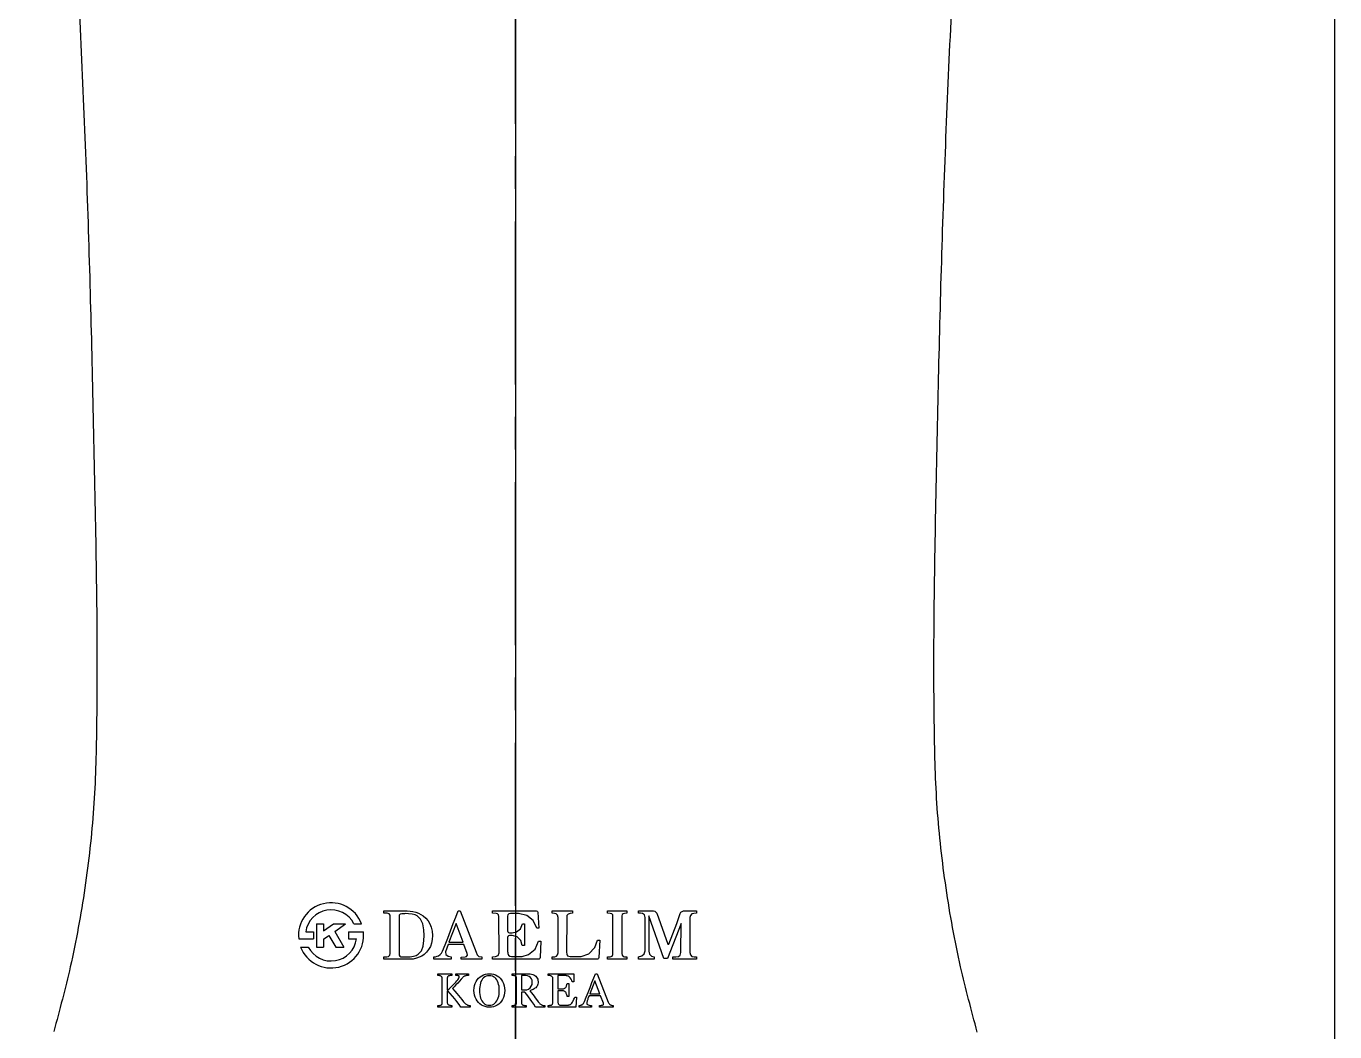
# Model space of a CAD drawing. Extents: x 6748 to 7342, y -141 to 279.
# Drawn here: x 7139.5 to 7209.8, y 57.1 to 111.1 of the extents above; entities that cross this region are included whole.
import ezdxf

# ---------------------------------------------------------------- set-up
doc = ezdxf.new("R2010")
doc.units = 0
doc.header["$LTSCALE"] = 7
doc.header["$MEASUREMENT"] = 0
doc.linetypes.add('ACAD_ISO08W100', pattern=[36, 24, -3, 6, -3])
doc.linetypes.add('CENTER', pattern=[2, 1.25, -0.25, 0.25, -0.25])
doc.layers.get('0').update_dxf_attribs({"color": 2, "linetype": 'CONTINUOUS'})
doc.layers.add('center', color=1, linetype='ACAD_ISO08W100')
doc.layers.add('D', color=2, linetype='CONTINUOUS')

msp = doc.modelspace()

# ---------------------------------------------------------------- linework, layer by layer
at = {"color": 2}
for p, q in [((7158.684, 63.496), (7158.684, 63.62)), ((7158.684, 63.62), (7159.942, 63.62)), ((7158.865, 63.496), (7158.684, 63.496)), ((7158.967, 63.468), (7158.865, 63.496)), ((7159.02, 63.395), (7158.967, 63.468)), ((7159.034, 63.296), (7159.02, 63.395)), ((7159.034, 61.334), (7159.034, 63.296)), ((7159.518, 63.383), (7159.503, 63.313)), ((7159.503, 63.313), (7159.503, 61.317)), ((7159.569, 63.443), (7159.518, 63.383)), ((7159.661, 63.469), (7159.569, 63.443)), ((7159.726, 63.471), (7159.661, 63.469)), ((7159.79, 63.471), (7159.726, 63.471)), ((7159.847, 63.472), (7159.79, 63.471)), ((7160.021, 63.469), (7159.847, 63.472)), ((7159.942, 63.62), (7160.097, 63.612)), ((7160.21, 63.453), (7160.021, 63.469)), ((7160.097, 63.612), (7160.251, 63.588)), ((7160.366, 63.412), (7160.21, 63.453)), ((7160.251, 63.588), (7160.404, 63.548)), ((7160.479, 63.349), (7160.366, 63.412)), ((7160.404, 63.548), (7160.549, 63.494)), ((7160.576, 63.273), (7160.479, 63.349)), ((7160.549, 63.494), (7160.681, 63.429)), ((7160.663, 63.181), (7160.576, 63.273)), ((7160.681, 63.429), (7160.799, 63.353)), ((7160.799, 63.353), (7160.941, 63.233)), ((7162.418, 62.935), (7162.557, 63.292)), ((7162.557, 63.292), (7162.684, 63.62)), ((7162.684, 63.62), (7162.787, 63.62)), ((7162.787, 63.62), (7163.642, 61.409)), ((7164.52, 63.49), (7164.52, 63.62)), ((7164.52, 63.62), (7166.875, 63.62)), ((7164.714, 63.488), (7164.52, 63.49)), ((7164.789, 63.463), (7164.714, 63.488)), ((7164.845, 63.403), (7164.789, 63.463)), ((7164.866, 63.324), (7164.845, 63.403)), ((7164.875, 61.374), (7164.866, 63.324)), ((7165.356, 63.408), (7165.336, 63.335)), ((7165.336, 63.335), (7165.336, 62.548)), ((7165.409, 63.456), (7165.356, 63.408)), ((7165.499, 63.475), (7165.409, 63.456)), ((7165.926, 63.475), (7165.499, 63.475)), ((7166.363, 63.38), (7165.926, 63.475)), ((7166.702, 63.111), (7166.363, 63.38)), ((7166.875, 63.62), (7166.922, 63.61)), ((7166.922, 63.61), (7166.949, 63.587)), ((7166.949, 63.587), (7166.961, 63.554)), ((7166.961, 63.554), (7167.005, 62.695)), ((7167.724, 63.49), (7167.724, 63.62)), ((7167.724, 63.62), (7168.821, 63.62)), ((7167.852, 63.489), (7167.724, 63.49)), ((7167.945, 63.463), (7167.852, 63.489)), ((7168.018, 63.387), (7167.945, 63.463)), ((7168.046, 63.26), (7168.018, 63.387)), ((7168.047, 61.359), (7168.046, 63.26)), ((7168.51, 63.284), (7168.507, 61.408)), ((7168.525, 63.37), (7168.51, 63.284)), ((7168.586, 63.451), (7168.525, 63.37)), ((7168.695, 63.489), (7168.586, 63.451)), ((7168.821, 63.49), (7168.695, 63.489)), ((7168.821, 63.62), (7168.821, 63.49)), ((7170.707, 63.62), (7171.742, 63.62)), ((7170.707, 63.49), (7170.707, 63.62)), ((7170.844, 63.489), (7170.707, 63.49)), ((7170.936, 63.464), (7170.844, 63.489)), ((7170.983, 63.404), (7170.936, 63.464)), ((7170.996, 63.334), (7170.983, 63.404)), ((7170.996, 61.363), (7170.996, 63.334)), ((7171.477, 63.351), (7171.474, 61.324)), ((7171.496, 63.418), (7171.477, 63.351)), ((7171.545, 63.469), (7171.496, 63.418)), ((7171.616, 63.489), (7171.545, 63.469)), ((7171.742, 63.49), (7171.616, 63.489)), ((7171.742, 63.62), (7171.742, 63.49)), ((7172.374, 63.49), (7172.374, 63.62)), ((7172.374, 63.62), (7173.165, 63.62)), ((7172.477, 63.491), (7172.374, 63.49)), ((7172.588, 63.472), (7172.477, 63.491)), ((7172.684, 63.4), (7172.588, 63.472)), ((7172.726, 63.257), (7172.684, 63.4)), ((7172.914, 63.351), (7172.914, 61.771)), ((7173.733, 61.062), (7172.914, 63.351)), ((7173.165, 63.62), (7173.24, 63.602)), ((7173.24, 63.602), (7173.306, 63.559)), ((7173.306, 63.559), (7173.357, 63.49)), ((7173.357, 63.49), (7173.934, 61.84)), ((7174.423, 62.936), (7174.609, 63.489)), ((7174.609, 63.489), (7174.645, 63.55)), ((7174.645, 63.55), (7174.704, 63.596)), ((7174.704, 63.596), (7174.775, 63.62)), ((7174.775, 63.62), (7175.482, 63.62)), ((7175.153, 63.373), (7175.125, 63.261)), ((7175.125, 63.261), (7175.125, 61.387)), ((7175.23, 63.454), (7175.153, 63.373)), ((7175.345, 63.486), (7175.23, 63.454)), ((7175.482, 63.49), (7175.345, 63.486)), ((7175.482, 63.62), (7175.482, 63.49)), ((7160.781, 62.924), (7160.663, 63.181)), ((7160.835, 62.596), (7160.781, 62.924)), ((7160.848, 62.307), (7160.835, 62.596)), ((7160.941, 63.233), (7161.061, 63.09)), ((7161.061, 63.09), (7161.159, 62.926)), ((7161.159, 62.926), (7161.233, 62.74)), ((7161.233, 62.74), (7161.281, 62.532)), ((7162.568, 62.944), (7162.187, 61.944)), ((7162.269, 62.549), (7162.418, 62.935)), ((7162.957, 61.944), (7162.568, 62.944)), ((7165.822, 62.494), (7166.033, 62.655)), ((7166.033, 62.655), (7166.133, 62.925)), ((7166.133, 62.925), (7166.238, 62.925)), ((7166.238, 62.925), (7166.238, 61.76)), ((7166.907, 62.695), (7166.702, 63.111)), ((7167.005, 62.695), (7166.907, 62.695)), ((7172.725, 61.481), (7172.726, 63.257)), ((7174.654, 62.948), (7173.93, 61.062)), ((7174.212, 62.387), (7174.423, 62.936)), ((7174.648, 61.387), (7174.654, 62.948)), ((7160.802, 61.721), (7160.841, 62.036)), ((7160.841, 62.036), (7160.848, 62.307)), ((7161.253, 61.89), (7161.188, 61.713)), ((7161.287, 62.089), (7161.253, 61.89)), ((7161.281, 62.532), (7161.297, 62.305)), ((7161.297, 62.305), (7161.287, 62.089)), ((7161.975, 61.799), (7162.118, 62.161)), ((7162.118, 62.161), (7162.269, 62.549)), ((7162.187, 61.944), (7162.957, 61.944)), ((7165.336, 62.548), (7165.353, 62.497)), ((7165.351, 62.244), (7165.336, 62.199)), ((7165.336, 62.199), (7165.336, 61.513)), ((7165.389, 62.279), (7165.351, 62.244)), ((7165.353, 62.497), (7165.393, 62.457)), ((7165.441, 62.293), (7165.389, 62.279)), ((7165.393, 62.457), (7165.443, 62.442)), ((7165.574, 62.293), (7165.441, 62.293)), ((7165.443, 62.442), (7165.574, 62.442)), ((7165.574, 62.442), (7165.822, 62.494)), ((7165.849, 62.224), (7165.574, 62.293)), ((7166.042, 62.036), (7165.849, 62.224)), ((7166.12, 61.76), (7166.042, 62.036)), ((7166.815, 61.567), (7166.992, 62.001)), ((7166.992, 62.001), (7167.124, 62.001)), ((7167.124, 62.001), (7167.082, 61.121)), ((7170.03, 61.649), (7170.173, 62.056)), ((7170.173, 62.056), (7170.287, 62.056)), ((7170.287, 62.056), (7170.239, 61.113)), ((7174.001, 61.841), (7174.212, 62.387)), ((7158.845, 61.15), (7158.938, 61.178)), ((7158.938, 61.178), (7159.007, 61.249)), ((7159.007, 61.249), (7159.034, 61.334)), ((7159.503, 61.317), (7159.514, 61.235)), ((7159.514, 61.235), (7159.546, 61.19)), ((7159.546, 61.19), (7159.6, 61.154)), ((7159.6, 61.154), (7159.69, 61.148)), ((7159.809, 61.15), (7159.941, 61.151)), ((7159.941, 61.151), (7160.11, 61.159)), ((7160.11, 61.159), (7160.283, 61.184)), ((7160.283, 61.184), (7160.425, 61.228)), ((7160.425, 61.228), (7160.534, 61.295)), ((7160.534, 61.295), (7160.628, 61.379)), ((7160.728, 61.196), (7160.594, 61.128)), ((7160.628, 61.379), (7160.707, 61.473)), ((7160.707, 61.473), (7160.802, 61.721)), ((7160.859, 61.287), (7160.728, 61.196)), ((7160.985, 61.407), (7160.859, 61.287)), ((7161.096, 61.553), (7160.985, 61.407)), ((7161.188, 61.713), (7161.096, 61.553)), ((7161.378, 61.148), (7161.459, 61.159)), ((7161.459, 61.159), (7161.544, 61.181)), ((7161.544, 61.181), (7161.617, 61.212)), ((7161.617, 61.212), (7161.716, 61.282)), ((7161.716, 61.282), (7161.786, 61.356)), ((7161.786, 61.356), (7161.842, 61.465)), ((7161.842, 61.465), (7161.975, 61.799)), ((7162.147, 61.812), (7162.003, 61.429)), ((7162.003, 61.429), (7162.014, 61.273)), ((7162.014, 61.273), (7162.135, 61.183)), ((7162.135, 61.183), (7162.311, 61.148)), ((7162.992, 61.812), (7162.147, 61.812)), ((7163.168, 61.334), (7162.992, 61.812)), ((7163.06, 61.145), (7163.132, 61.172)), ((7163.132, 61.172), (7163.177, 61.24)), ((7163.177, 61.24), (7163.168, 61.334)), ((7163.642, 61.409), (7163.703, 61.263)), ((7163.703, 61.263), (7163.788, 61.178)), ((7163.788, 61.178), (7163.954, 61.148)), ((7164.52, 61.15), (7164.688, 61.164)), ((7164.688, 61.164), (7164.821, 61.22)), ((7164.821, 61.22), (7164.875, 61.374)), ((7165.336, 61.513), (7165.337, 61.44)), ((7165.337, 61.44), (7165.343, 61.378)), ((7165.343, 61.378), (7165.352, 61.328)), ((7165.352, 61.328), (7165.39, 61.246)), ((7165.39, 61.246), (7165.458, 61.191)), ((7165.458, 61.191), (7165.549, 61.17)), ((7165.549, 61.17), (7165.7, 61.167)), ((7165.7, 61.167), (7165.941, 61.169)), ((7165.941, 61.169), (7166.122, 61.17)), ((7166.238, 61.76), (7166.12, 61.76)), ((7166.122, 61.17), (7166.457, 61.277)), ((7166.457, 61.277), (7166.815, 61.567)), ((7167.872, 61.15), (7167.962, 61.188)), ((7167.962, 61.188), (7168.024, 61.26)), ((7168.024, 61.26), (7168.047, 61.359)), ((7168.507, 61.408), (7168.513, 61.298)), ((7168.513, 61.298), (7168.559, 61.213)), ((7168.559, 61.213), (7168.693, 61.17)), ((7168.693, 61.17), (7169.293, 61.166)), ((7169.293, 61.166), (7169.698, 61.317)), ((7169.698, 61.317), (7170.03, 61.649)), ((7170.707, 61.15), (7170.85, 61.152)), ((7170.85, 61.152), (7170.953, 61.195)), ((7170.953, 61.195), (7170.99, 61.283)), ((7170.99, 61.283), (7170.996, 61.363)), ((7171.474, 61.324), (7171.488, 61.237)), ((7171.488, 61.237), (7171.535, 61.177)), ((7171.535, 61.177), (7171.617, 61.151)), ((7171.617, 61.151), (7171.742, 61.15)), ((7172.365, 61.15), (7172.554, 61.2)), ((7172.554, 61.2), (7172.677, 61.315)), ((7172.677, 61.315), (7172.725, 61.481)), ((7172.914, 61.771), (7172.914, 61.463)), ((7172.914, 61.463), (7172.957, 61.302)), ((7172.957, 61.302), (7173.066, 61.194)), ((7173.066, 61.194), (7173.21, 61.15)), ((7173.934, 61.84), (7174.001, 61.841)), ((7174.377, 61.148), (7174.512, 61.171)), ((7174.512, 61.171), (7174.61, 61.246)), ((7174.61, 61.246), (7174.648, 61.387)), ((7175.125, 61.387), (7175.153, 61.26)), ((7175.153, 61.26), (7175.231, 61.179)), ((7175.231, 61.179), (7175.348, 61.151)), ((7158.684, 61.02), (7158.684, 61.15)), ((7158.684, 61.15), (7158.845, 61.15)), ((7159.869, 61.02), (7158.684, 61.02)), ((7159.69, 61.148), (7159.809, 61.15)), ((7160.059, 61.022), (7159.869, 61.02)), ((7160.258, 61.036), (7160.059, 61.022)), ((7160.441, 61.073), (7160.258, 61.036)), ((7160.594, 61.128), (7160.441, 61.073)), ((7161.378, 61.02), (7161.378, 61.148)), ((7162.311, 61.02), (7161.378, 61.02)), ((7162.311, 61.148), (7162.311, 61.02)), ((7162.834, 61.143), (7163.06, 61.145)), ((7162.834, 61.02), (7162.834, 61.143)), ((7163.954, 61.02), (7162.834, 61.02)), ((7163.954, 61.148), (7163.954, 61.02)), ((7164.52, 61.02), (7164.52, 61.15)), ((7165.345, 61.02), (7164.52, 61.02)), ((7166.17, 61.02), (7165.345, 61.02)), ((7166.994, 61.02), (7166.17, 61.02)), ((7167.029, 61.034), (7166.994, 61.02)), ((7167.065, 61.07), (7167.029, 61.034)), ((7167.082, 61.121), (7167.065, 61.07)), ((7167.724, 61.02), (7167.724, 61.15)), ((7167.724, 61.15), (7167.872, 61.15)), ((7170.137, 61.02), (7167.724, 61.02)), ((7170.189, 61.03), (7170.137, 61.02)), ((7170.224, 61.059), (7170.189, 61.03)), ((7170.239, 61.113), (7170.224, 61.059)), ((7170.707, 61.02), (7170.707, 61.15)), ((7171.742, 61.02), (7170.707, 61.02)), ((7171.742, 61.15), (7171.742, 61.02)), ((7172.365, 61.02), (7172.365, 61.15)), ((7173.21, 61.02), (7172.365, 61.02)), ((7173.21, 61.15), (7173.21, 61.02)), ((7173.93, 61.062), (7173.733, 61.062)), ((7174.217, 61.02), (7174.217, 61.15)), ((7174.217, 61.15), (7174.377, 61.148)), ((7175.482, 61.02), (7174.217, 61.02)), ((7175.348, 61.151), (7175.482, 61.15)), ((7175.482, 61.15), (7175.482, 61.02)), ((7161.59, 60.248), (7162.337, 60.248)), ((7161.59, 60.158), (7161.59, 60.248)), ((7161.615, 60.155), (7161.59, 60.158)), ((7161.643, 60.15), (7161.615, 60.155)), ((7161.673, 60.142), (7161.643, 60.15)), ((7161.703, 60.134), (7161.673, 60.142)), ((7161.73, 60.124), (7161.703, 60.134)), ((7161.754, 60.113), (7161.73, 60.124)), ((7161.78, 60.098), (7161.754, 60.113)), ((7161.799, 60.081), (7161.78, 60.098)), ((7161.812, 60.062), (7161.799, 60.081)), ((7161.82, 60.039), (7161.812, 60.062)), ((7161.825, 60.014), (7161.82, 60.039)), ((7161.826, 59.987), (7161.825, 60.014)), ((7161.826, 58.688), (7161.826, 59.987)), ((7162.098, 60.026), (7162.097, 59.999)), ((7162.097, 59.999), (7162.097, 59.377)), ((7162.103, 60.052), (7162.098, 60.026)), ((7162.112, 60.077), (7162.103, 60.052)), ((7162.125, 60.098), (7162.112, 60.077)), ((7162.144, 60.115), (7162.125, 60.098)), ((7162.17, 60.127), (7162.144, 60.115)), ((7162.19, 60.133), (7162.17, 60.127)), ((7162.216, 60.14), (7162.19, 60.133)), ((7162.249, 60.146), (7162.216, 60.14)), ((7162.282, 60.152), (7162.249, 60.146)), ((7162.312, 60.156), (7162.282, 60.152)), ((7162.337, 60.158), (7162.312, 60.156)), ((7162.337, 60.248), (7162.337, 60.158)), ((7162.485, 59.718), (7162.547, 59.787)), ((7162.547, 59.787), (7162.608, 59.859)), ((7162.553, 60.248), (7163.228, 60.248)), ((7162.553, 60.158), (7162.553, 60.248)), ((7162.566, 60.157), (7162.553, 60.158)), ((7162.659, 59.745), (7162.564, 59.643)), ((7162.582, 60.156), (7162.566, 60.157)), ((7162.599, 60.155), (7162.582, 60.156)), ((7162.618, 60.153), (7162.599, 60.155)), ((7162.608, 59.859), (7162.657, 59.921)), ((7162.64, 60.15), (7162.618, 60.153)), ((7162.662, 60.145), (7162.64, 60.15)), ((7162.657, 59.921), (7162.693, 59.972)), ((7162.752, 59.85), (7162.659, 59.745)), ((7162.682, 60.139), (7162.662, 60.145)), ((7162.7, 60.133), (7162.682, 60.139)), ((7162.693, 59.972), (7162.719, 60.016)), ((7162.716, 60.126), (7162.7, 60.133)), ((7162.729, 60.117), (7162.716, 60.126)), ((7162.719, 60.016), (7162.735, 60.057)), ((7162.737, 60.106), (7162.729, 60.117)), ((7162.735, 60.057), (7162.74, 60.094)), ((7162.74, 60.094), (7162.737, 60.106)), ((7162.843, 59.952), (7162.752, 59.85)), ((7162.932, 60.052), (7162.843, 59.952)), ((7162.953, 60.073), (7162.932, 60.052)), ((7162.979, 60.092), (7162.953, 60.073)), ((7163.009, 60.108), (7162.979, 60.092)), ((7163.041, 60.121), (7163.009, 60.108)), ((7163.071, 60.132), (7163.041, 60.121)), ((7163.101, 60.14), (7163.071, 60.132)), ((7163.119, 60.143), (7163.101, 60.14)), ((7163.134, 60.146), (7163.119, 60.143)), ((7163.147, 60.149), (7163.134, 60.146)), ((7163.159, 60.151), (7163.147, 60.149)), ((7163.171, 60.153), (7163.159, 60.151)), ((7163.183, 60.154), (7163.171, 60.153)), ((7163.193, 60.155), (7163.183, 60.154)), ((7163.203, 60.155), (7163.193, 60.155)), ((7163.212, 60.156), (7163.203, 60.155)), ((7163.219, 60.157), (7163.212, 60.156)), ((7163.225, 60.157), (7163.219, 60.157)), ((7163.228, 60.158), (7163.225, 60.157)), ((7163.228, 60.248), (7163.228, 60.158)), ((7163.597, 59.719), (7163.646, 59.824)), ((7163.646, 59.824), (7163.706, 59.918)), ((7163.706, 59.918), (7163.777, 60.003)), ((7163.777, 60.003), (7163.857, 60.076)), ((7163.857, 60.076), (7163.945, 60.137)), ((7163.907, 59.82), (7163.877, 59.737)), ((7163.944, 59.895), (7163.907, 59.82)), ((7163.991, 59.965), (7163.944, 59.895)), ((7163.945, 60.137), (7164.042, 60.185)), ((7164.047, 60.024), (7163.991, 59.965)), ((7164.042, 60.185), (7164.144, 60.22)), ((7164.11, 60.073), (7164.047, 60.024)), ((7164.183, 60.11), (7164.11, 60.073)), ((7164.144, 60.22), (7164.249, 60.241)), ((7164.265, 60.133), (7164.183, 60.11)), ((7164.249, 60.241), (7164.357, 60.248)), ((7164.357, 60.14), (7164.265, 60.133)), ((7164.357, 60.248), (7164.469, 60.241)), ((7164.44, 60.134), (7164.357, 60.14)), ((7164.517, 60.114), (7164.44, 60.134)), ((7164.469, 60.241), (7164.576, 60.219)), ((7164.587, 60.083), (7164.517, 60.114)), ((7164.576, 60.219), (7164.679, 60.184)), ((7164.65, 60.039), (7164.587, 60.083)), ((7164.706, 59.986), (7164.65, 60.039)), ((7164.679, 60.184), (7164.776, 60.135)), ((7164.754, 59.922), (7164.706, 59.986)), ((7164.795, 59.848), (7164.754, 59.922)), ((7164.776, 60.135), (7164.863, 60.075)), ((7164.829, 59.764), (7164.795, 59.848)), ((7164.855, 59.67), (7164.829, 59.764)), ((7164.863, 60.075), (7164.941, 60.003)), ((7164.941, 60.003), (7165.011, 59.919)), ((7165.011, 59.919), (7165.07, 59.823)), ((7165.07, 59.823), (7165.119, 59.717)), ((7165.574, 60.248), (7166.405, 60.248)), ((7165.574, 60.158), (7165.574, 60.248)), ((7165.599, 60.155), (7165.574, 60.158)), ((7165.628, 60.151), (7165.599, 60.155)), ((7165.66, 60.145), (7165.628, 60.151)), ((7165.692, 60.139), (7165.66, 60.145)), ((7165.719, 60.132), (7165.692, 60.139)), ((7165.743, 60.125), (7165.719, 60.132)), ((7165.77, 60.111), (7165.743, 60.125)), ((7165.79, 60.094), (7165.77, 60.111)), ((7165.802, 60.073), (7165.79, 60.094)), ((7165.809, 60.049), (7165.802, 60.073)), ((7165.813, 60.023), (7165.809, 60.049)), ((7165.815, 59.994), (7165.813, 60.023)), ((7165.815, 58.692), (7165.815, 59.994)), ((7166.301, 60.145), (7166.085, 60.145)), ((7166.085, 60.145), (7166.085, 59.373)), ((7166.406, 60.134), (7166.301, 60.145)), ((7166.405, 60.248), (7166.479, 60.245)), ((7166.495, 60.102), (7166.406, 60.134)), ((7166.479, 60.245), (7166.551, 60.237)), ((7166.566, 60.049), (7166.495, 60.102)), ((7166.551, 60.237), (7166.619, 60.224)), ((7166.618, 59.978), (7166.566, 60.049)), ((7166.649, 59.892), (7166.618, 59.978)), ((7166.619, 60.224), (7166.684, 60.206)), ((7166.647, 59.67), (7166.66, 59.79)), ((7166.66, 59.79), (7166.649, 59.892)), ((7166.684, 60.206), (7166.744, 60.18)), ((7166.744, 60.18), (7166.8, 60.149)), ((7166.8, 60.149), (7166.849, 60.112)), ((7166.849, 60.112), (7166.891, 60.068)), ((7166.891, 60.068), (7166.926, 60.016)), ((7166.926, 60.016), (7166.952, 59.958)), ((7166.952, 59.958), (7166.968, 59.892)), ((7166.97, 59.752), (7166.959, 59.691)), ((7166.968, 59.892), (7166.973, 59.819)), ((7166.973, 59.819), (7166.97, 59.752)), ((7167.507, 60.158), (7167.507, 60.248)), ((7167.507, 60.248), (7168.9, 60.248)), ((7167.532, 60.155), (7167.507, 60.158)), ((7167.563, 60.15), (7167.532, 60.155)), ((7167.599, 60.142), (7167.563, 60.15)), ((7167.635, 60.134), (7167.599, 60.142)), ((7167.666, 60.124), (7167.635, 60.134)), ((7167.691, 60.113), (7167.666, 60.124)), ((7167.717, 60.098), (7167.691, 60.113)), ((7167.737, 60.081), (7167.717, 60.098)), ((7167.75, 60.061), (7167.737, 60.081)), ((7167.757, 60.038), (7167.75, 60.061)), ((7167.762, 60.013), (7167.757, 60.038)), ((7167.763, 59.987), (7167.762, 60.013)), ((7167.763, 58.692), (7167.763, 59.987)), ((7168.316, 60.148), (7168.034, 60.148)), ((7168.034, 60.148), (7168.034, 59.432)), ((7168.361, 60.147), (7168.316, 60.148)), ((7168.403, 60.147), (7168.361, 60.147)), ((7168.441, 60.145), (7168.403, 60.147)), ((7168.475, 60.143), (7168.441, 60.145)), ((7168.507, 60.14), (7168.475, 60.143)), ((7168.535, 60.137), (7168.507, 60.14)), ((7168.586, 60.12), (7168.535, 60.137)), ((7168.64, 60.08), (7168.586, 60.12)), ((7168.695, 60.019), (7168.64, 60.08)), ((7168.745, 59.948), (7168.695, 60.019)), ((7168.781, 59.88), (7168.745, 59.948)), ((7168.805, 59.814), (7168.781, 59.88)), ((7168.9, 59.814), (7168.805, 59.814)), ((7168.9, 60.248), (7168.9, 59.814)), ((7170.018, 59.861), (7169.754, 59.173)), ((7169.762, 59.506), (7169.865, 59.774)), ((7169.865, 59.774), (7169.961, 60.021)), ((7169.961, 60.021), (7170.049, 60.248)), ((7170.287, 59.173), (7170.018, 59.861)), ((7170.049, 60.248), (7170.149, 60.248)), ((7170.149, 60.248), (7170.741, 58.717)), ((7162.097, 59.377), (7162.122, 59.377)), ((7162.097, 59.328), (7162.097, 58.701)), ((7162.13, 59.328), (7162.097, 59.328)), ((7162.122, 59.377), (7162.198, 59.443)), ((7162.258, 59.187), (7162.13, 59.328)), ((7162.198, 59.443), (7162.272, 59.51)), ((7162.382, 59.043), (7162.258, 59.187)), ((7162.272, 59.51), (7162.346, 59.579)), ((7162.346, 59.579), (7162.418, 59.648)), ((7162.47, 59.546), (7162.377, 59.456)), ((7162.377, 59.456), (7162.498, 59.317)), ((7162.503, 58.896), (7162.382, 59.043)), ((7162.418, 59.648), (7162.485, 59.718)), ((7162.564, 59.643), (7162.47, 59.546)), ((7162.498, 59.317), (7162.605, 59.192)), ((7162.605, 59.192), (7162.696, 59.081)), ((7162.696, 59.081), (7162.782, 58.974)), ((7163.531, 59.346), (7163.539, 59.48)), ((7163.538, 59.221), (7163.531, 59.346)), ((7163.559, 59.102), (7163.538, 59.221)), ((7163.539, 59.48), (7163.561, 59.605)), ((7163.594, 58.987), (7163.559, 59.102)), ((7163.561, 59.605), (7163.597, 59.719)), ((7163.828, 59.449), (7163.824, 59.346)), ((7163.824, 59.346), (7163.828, 59.233)), ((7163.838, 59.549), (7163.828, 59.449)), ((7163.828, 59.233), (7163.839, 59.129)), ((7163.854, 59.646), (7163.838, 59.549)), ((7163.839, 59.129), (7163.856, 59.031)), ((7163.877, 59.737), (7163.854, 59.646)), ((7164.874, 59.569), (7164.855, 59.67)), ((7164.859, 59.035), (7164.876, 59.131)), ((7164.886, 59.46), (7164.874, 59.569)), ((7164.876, 59.131), (7164.886, 59.235)), ((7164.89, 59.346), (7164.886, 59.46)), ((7164.886, 59.235), (7164.89, 59.346)), ((7165.154, 59.09), (7165.117, 58.974)), ((7165.119, 59.717), (7165.154, 59.601)), ((7165.154, 59.601), (7165.175, 59.477)), ((7165.175, 59.214), (7165.154, 59.09)), ((7165.175, 59.477), (7165.183, 59.346)), ((7165.183, 59.346), (7165.175, 59.214)), ((7166.085, 59.373), (7166.251, 59.373)), ((7166.085, 59.263), (7166.085, 58.692)), ((7166.269, 59.263), (7166.085, 59.263)), ((7166.251, 59.373), (7166.362, 59.385)), ((7166.368, 59.134), (7166.269, 59.263)), ((7166.362, 59.385), (7166.459, 59.422)), ((7166.462, 59.008), (7166.368, 59.134)), ((7166.459, 59.422), (7166.543, 59.485)), ((7166.597, 59.354), (7166.534, 59.335)), ((7166.534, 59.335), (7166.618, 59.223)), ((7166.543, 59.485), (7166.608, 59.569)), ((7166.655, 59.377), (7166.597, 59.354)), ((7166.608, 59.569), (7166.647, 59.67)), ((7166.618, 59.223), (7166.692, 59.124)), ((7166.71, 59.402), (7166.655, 59.377)), ((7166.692, 59.124), (7166.755, 59.037)), ((7166.761, 59.431), (7166.71, 59.402)), ((7166.807, 59.462), (7166.761, 59.431)), ((7166.848, 59.497), (7166.807, 59.462)), ((7166.886, 59.538), (7166.848, 59.497)), ((7166.917, 59.584), (7166.886, 59.538)), ((7166.941, 59.635), (7166.917, 59.584)), ((7166.959, 59.691), (7166.941, 59.635)), ((7168.034, 59.432), (7168.237, 59.432)), ((7168.237, 59.329), (7168.034, 59.329)), ((7168.034, 59.329), (7168.034, 58.789)), ((7168.237, 59.432), (7168.296, 59.434)), ((7168.288, 59.328), (7168.237, 59.329)), ((7168.332, 59.322), (7168.288, 59.328)), ((7168.296, 59.434), (7168.343, 59.44)), ((7168.369, 59.314), (7168.332, 59.322)), ((7168.343, 59.44), (7168.379, 59.451)), ((7168.401, 59.3), (7168.369, 59.314)), ((7168.379, 59.451), (7168.408, 59.466)), ((7168.431, 59.279), (7168.401, 59.3)), ((7168.408, 59.466), (7168.434, 59.486)), ((7168.458, 59.25), (7168.431, 59.279)), ((7168.434, 59.486), (7168.458, 59.512)), ((7168.458, 59.512), (7168.476, 59.539)), ((7168.474, 59.225), (7168.458, 59.25)), ((7168.49, 59.192), (7168.474, 59.225)), ((7168.476, 59.539), (7168.492, 59.572)), ((7168.505, 59.151), (7168.49, 59.192)), ((7168.492, 59.572), (7168.506, 59.61)), ((7168.518, 59.107), (7168.505, 59.151)), ((7168.506, 59.61), (7168.518, 59.651)), ((7168.518, 59.651), (7168.526, 59.689)), ((7168.527, 59.064), (7168.518, 59.107)), ((7168.526, 59.689), (7168.532, 59.726)), ((7168.532, 59.022), (7168.527, 59.064)), ((7168.532, 59.726), (7168.627, 59.726)), ((7168.627, 59.726), (7168.627, 59.022)), ((7169.558, 58.987), (7169.657, 59.237)), ((7169.657, 59.237), (7169.762, 59.506)), ((7169.71, 59.062), (7169.688, 59.006)), ((7170.332, 59.062), (7169.71, 59.062)), ((7169.754, 59.173), (7170.287, 59.173)), ((7170.479, 58.664), (7170.332, 59.062)), ((7161.59, 58.538), (7161.613, 58.54)), ((7161.59, 58.448), (7161.59, 58.538)), ((7162.337, 58.448), (7161.59, 58.448)), ((7161.613, 58.54), (7161.641, 58.542)), ((7161.641, 58.542), (7161.675, 58.546)), ((7161.675, 58.546), (7161.709, 58.549)), ((7161.709, 58.549), (7161.735, 58.554)), ((7161.735, 58.554), (7161.754, 58.561)), ((7161.754, 58.561), (7161.777, 58.573)), ((7161.777, 58.573), (7161.795, 58.59)), ((7161.795, 58.59), (7161.809, 58.61)), ((7161.809, 58.61), (7161.819, 58.632)), ((7161.819, 58.632), (7161.825, 58.658)), ((7161.825, 58.658), (7161.826, 58.688)), ((7162.097, 58.701), (7162.098, 58.674)), ((7162.098, 58.674), (7162.104, 58.65)), ((7162.104, 58.65), (7162.112, 58.627)), ((7162.112, 58.627), (7162.126, 58.606)), ((7162.126, 58.606), (7162.145, 58.588)), ((7162.145, 58.588), (7162.17, 58.573)), ((7162.17, 58.573), (7162.188, 58.567)), ((7162.188, 58.567), (7162.213, 58.56)), ((7162.213, 58.56), (7162.246, 58.552)), ((7162.246, 58.552), (7162.28, 58.545)), ((7162.28, 58.545), (7162.311, 58.54)), ((7162.311, 58.54), (7162.337, 58.538)), ((7162.337, 58.538), (7162.337, 58.448)), ((7162.618, 58.747), (7162.503, 58.896)), ((7162.727, 58.598), (7162.618, 58.747)), ((7162.827, 58.448), (7162.727, 58.598)), ((7162.782, 58.974), (7162.871, 58.861)), ((7163.332, 58.448), (7162.827, 58.448)), ((7162.871, 58.861), (7162.964, 58.745)), ((7162.964, 58.745), (7163.001, 58.702)), ((7163.001, 58.702), (7163.037, 58.665)), ((7163.037, 58.665), (7163.074, 58.635)), ((7163.074, 58.635), (7163.108, 58.61)), ((7163.108, 58.61), (7163.139, 58.589)), ((7163.139, 58.589), (7163.167, 58.573)), ((7163.167, 58.573), (7163.191, 58.563)), ((7163.191, 58.563), (7163.219, 58.555)), ((7163.219, 58.555), (7163.25, 58.548)), ((7163.25, 58.548), (7163.281, 58.543)), ((7163.281, 58.543), (7163.309, 58.54)), ((7163.309, 58.54), (7163.332, 58.538)), ((7163.332, 58.538), (7163.332, 58.448)), ((7163.641, 58.881), (7163.594, 58.987)), ((7163.698, 58.786), (7163.641, 58.881)), ((7163.765, 58.702), (7163.698, 58.786)), ((7163.843, 58.628), (7163.765, 58.702)), ((7163.93, 58.566), (7163.843, 58.628)), ((7163.856, 59.031), (7163.881, 58.941)), ((7163.881, 58.941), (7163.914, 58.858)), ((7163.914, 58.858), (7163.955, 58.782)), ((7164.026, 58.515), (7163.93, 58.566)), ((7163.955, 58.782), (7164.003, 58.716)), ((7164.003, 58.716), (7164.057, 58.661)), ((7164.13, 58.478), (7164.026, 58.515)), ((7164.057, 58.661), (7164.12, 58.615)), ((7164.12, 58.615), (7164.19, 58.582)), ((7164.241, 58.455), (7164.13, 58.478)), ((7164.19, 58.582), (7164.269, 58.562)), ((7164.357, 58.448), (7164.241, 58.455)), ((7164.269, 58.562), (7164.357, 58.556)), ((7164.357, 58.556), (7164.441, 58.562)), ((7164.467, 58.455), (7164.357, 58.448)), ((7164.441, 58.562), (7164.518, 58.583)), ((7164.573, 58.476), (7164.467, 58.455)), ((7164.518, 58.583), (7164.591, 58.616)), ((7164.674, 58.511), (7164.573, 58.476)), ((7164.591, 58.616), (7164.656, 58.662)), ((7164.656, 58.662), (7164.712, 58.718)), ((7164.77, 58.559), (7164.674, 58.511)), ((7164.712, 58.718), (7164.76, 58.786)), ((7164.76, 58.786), (7164.801, 58.862)), ((7164.857, 58.618), (7164.77, 58.559)), ((7164.801, 58.862), (7164.834, 58.945)), ((7164.834, 58.945), (7164.859, 59.035)), ((7164.936, 58.69), (7164.857, 58.618)), ((7165.008, 58.774), (7164.936, 58.69)), ((7165.068, 58.869), (7165.008, 58.774)), ((7165.117, 58.974), (7165.068, 58.869)), ((7165.574, 58.538), (7165.597, 58.54)), ((7165.574, 58.448), (7165.574, 58.538)), ((7166.335, 58.448), (7165.574, 58.448)), ((7165.597, 58.54), (7165.627, 58.543)), ((7165.627, 58.543), (7165.662, 58.547)), ((7165.662, 58.547), (7165.697, 58.551)), ((7165.697, 58.551), (7165.724, 58.557)), ((7165.724, 58.557), (7165.743, 58.563)), ((7165.743, 58.563), (7165.765, 58.576)), ((7165.765, 58.576), (7165.784, 58.592)), ((7165.784, 58.592), (7165.798, 58.611)), ((7165.798, 58.611), (7165.807, 58.635)), ((7165.807, 58.635), (7165.813, 58.661)), ((7165.813, 58.661), (7165.815, 58.692)), ((7166.085, 58.692), (7166.087, 58.664)), ((7166.087, 58.664), (7166.091, 58.638)), ((7166.091, 58.638), (7166.099, 58.614)), ((7166.099, 58.614), (7166.112, 58.594)), ((7166.112, 58.594), (7166.132, 58.577)), ((7166.132, 58.577), (7166.159, 58.563)), ((7166.159, 58.563), (7166.178, 58.557)), ((7166.178, 58.557), (7166.204, 58.552)), ((7166.204, 58.552), (7166.238, 58.547)), ((7166.238, 58.547), (7166.275, 58.542)), ((7166.275, 58.542), (7166.307, 58.539)), ((7166.307, 58.539), (7166.335, 58.538)), ((7166.335, 58.538), (7166.335, 58.448)), ((7166.551, 58.884), (7166.462, 59.008)), ((7166.641, 58.754), (7166.551, 58.884)), ((7166.739, 58.609), (7166.641, 58.754)), ((7166.843, 58.448), (7166.739, 58.609)), ((7166.755, 59.037), (7166.819, 58.951)), ((7166.819, 58.951), (7166.891, 58.854)), ((7167.327, 58.448), (7166.843, 58.448)), ((7166.891, 58.854), (7166.972, 58.745)), ((7166.972, 58.745), (7167.008, 58.698)), ((7167.008, 58.698), (7167.042, 58.661)), ((7167.042, 58.661), (7167.073, 58.632)), ((7167.073, 58.632), (7167.103, 58.61)), ((7167.103, 58.61), (7167.133, 58.59)), ((7167.133, 58.59), (7167.162, 58.573)), ((7167.162, 58.573), (7167.186, 58.563)), ((7167.186, 58.563), (7167.213, 58.555)), ((7167.213, 58.555), (7167.245, 58.548)), ((7167.245, 58.548), (7167.276, 58.543)), ((7167.276, 58.543), (7167.303, 58.54)), ((7167.303, 58.54), (7167.327, 58.538)), ((7167.327, 58.538), (7167.327, 58.448)), ((7167.507, 58.538), (7167.535, 58.54)), ((7167.507, 58.448), (7167.507, 58.538)), ((7169.002, 58.448), (7167.507, 58.448)), ((7167.535, 58.54), (7167.569, 58.544)), ((7167.569, 58.544), (7167.608, 58.549)), ((7167.608, 58.549), (7167.646, 58.554)), ((7167.646, 58.554), (7167.673, 58.56)), ((7167.673, 58.56), (7167.691, 58.566)), ((7167.691, 58.566), (7167.715, 58.58)), ((7167.715, 58.58), (7167.734, 58.596)), ((7167.734, 58.596), (7167.747, 58.615)), ((7167.747, 58.615), (7167.756, 58.637)), ((7167.756, 58.637), (7167.762, 58.663)), ((7167.762, 58.663), (7167.763, 58.692)), ((7168.034, 58.789), (7168.035, 58.739)), ((7168.035, 58.739), (7168.039, 58.696)), ((7168.039, 58.696), (7168.045, 58.661)), ((7168.045, 58.661), (7168.055, 58.632)), ((7168.055, 58.632), (7168.07, 58.608)), ((7168.07, 58.608), (7168.089, 58.59)), ((7168.089, 58.59), (7168.114, 58.576)), ((7168.114, 58.576), (7168.144, 58.565)), ((7168.144, 58.565), (7168.18, 58.559)), ((7168.18, 58.559), (7168.223, 58.555)), ((7168.223, 58.555), (7168.277, 58.552)), ((7168.277, 58.552), (7168.342, 58.552)), ((7168.342, 58.552), (7168.373, 58.552)), ((7168.373, 58.552), (7168.41, 58.552)), ((7168.41, 58.552), (7168.452, 58.552)), ((7168.452, 58.552), (7168.496, 58.552)), ((7168.496, 58.552), (7168.534, 58.554)), ((7168.627, 59.022), (7168.532, 59.022)), ((7168.534, 58.554), (7168.568, 58.557)), ((7168.568, 58.557), (7168.6, 58.561)), ((7168.6, 58.561), (7168.633, 58.567)), ((7168.633, 58.567), (7168.667, 58.575)), ((7168.667, 58.575), (7168.698, 58.585)), ((7168.698, 58.585), (7168.722, 58.597)), ((7168.722, 58.597), (7168.74, 58.611)), ((7168.74, 58.611), (7168.78, 58.659)), ((7168.78, 58.659), (7168.821, 58.721)), ((7168.821, 58.721), (7168.863, 58.796)), ((7168.863, 58.796), (7168.9, 58.871)), ((7168.9, 58.871), (7168.927, 58.932)), ((7168.927, 58.932), (7168.944, 58.978)), ((7168.944, 58.978), (7169.036, 58.978)), ((7169.036, 58.978), (7169.002, 58.448)), ((7169.174, 58.536), (7169.197, 58.539)), ((7169.174, 58.448), (7169.174, 58.536)), ((7169.841, 58.448), (7169.174, 58.448)), ((7169.197, 58.539), (7169.224, 58.544)), ((7169.224, 58.544), (7169.255, 58.551)), ((7169.255, 58.551), (7169.285, 58.56)), ((7169.285, 58.56), (7169.312, 58.57)), ((7169.312, 58.57), (7169.335, 58.583)), ((7169.335, 58.583), (7169.366, 58.606)), ((7169.366, 58.606), (7169.392, 58.629)), ((7169.392, 58.629), (7169.412, 58.653)), ((7169.412, 58.653), (7169.431, 58.681)), ((7169.431, 58.681), (7169.448, 58.715)), ((7169.448, 58.715), (7169.466, 58.756)), ((7169.466, 58.756), (7169.558, 58.987)), ((7169.586, 58.662), (7169.585, 58.647)), ((7169.585, 58.647), (7169.594, 58.616)), ((7169.588, 58.681), (7169.586, 58.662)), ((7169.591, 58.702), (7169.588, 58.681)), ((7169.597, 58.726), (7169.591, 58.702)), ((7169.594, 58.616), (7169.62, 58.59)), ((7169.604, 58.756), (7169.597, 58.726)), ((7169.614, 58.789), (7169.604, 58.756)), ((7169.626, 58.827), (7169.614, 58.789)), ((7169.62, 58.59), (7169.664, 58.569)), ((7169.639, 58.867), (7169.626, 58.827)), ((7169.653, 58.909), (7169.639, 58.867)), ((7169.669, 58.955), (7169.653, 58.909)), ((7169.664, 58.569), (7169.719, 58.553)), ((7169.688, 59.006), (7169.669, 58.955)), ((7169.719, 58.553), (7169.778, 58.542)), ((7169.778, 58.542), (7169.841, 58.536)), ((7169.841, 58.536), (7169.841, 58.448)), ((7170.263, 58.536), (7170.325, 58.542)), ((7170.263, 58.448), (7170.263, 58.536)), ((7171.002, 58.448), (7170.263, 58.448)), ((7170.325, 58.542), (7170.378, 58.55)), ((7170.378, 58.55), (7170.425, 58.562)), ((7170.425, 58.562), (7170.461, 58.575)), ((7170.461, 58.575), (7170.483, 58.59)), ((7170.483, 58.655), (7170.479, 58.664)), ((7170.485, 58.646), (7170.483, 58.655)), ((7170.483, 58.59), (7170.49, 58.608)), ((7170.487, 58.635), (7170.485, 58.646)), ((7170.489, 58.625), (7170.487, 58.635)), ((7170.489, 58.616), (7170.489, 58.625)), ((7170.49, 58.608), (7170.489, 58.616)), ((7170.741, 58.717), (7170.754, 58.686)), ((7170.754, 58.686), (7170.768, 58.66)), ((7170.768, 58.66), (7170.783, 58.638)), ((7170.783, 58.638), (7170.802, 58.618)), ((7170.802, 58.618), (7170.824, 58.598)), ((7170.824, 58.598), (7170.85, 58.579)), ((7170.85, 58.579), (7170.871, 58.568)), ((7170.871, 58.568), (7170.896, 58.558)), ((7170.896, 58.558), (7170.925, 58.55)), ((7170.925, 58.55), (7170.954, 58.543)), ((7170.954, 58.543), (7170.98, 58.539)), ((7170.98, 58.539), (7171.002, 58.536)), ((7171.002, 58.536), (7171.002, 58.448))]:
    msp.add_line(p, q, dxfattribs=at)
for p, q in [((7155.073, 62.93), (7155.073, 61.68)), ((7155.073, 62.93), (7155.448, 62.93)), ((7155.448, 62.93), (7155.448, 62.556)), ((7155.448, 62.556), (7155.982, 62.93)), ((7155.982, 62.93), (7156.636, 62.93)), ((7156.052, 62.521), (7156.636, 62.93)), ((7157.079, 62.93), (7157.489, 62.93)), ((7154.115, 62.118), (7154.917, 62.118)), ((7154.492, 62.493), (7154.917, 62.493)), ((7154.917, 62.493), (7154.917, 62.118)), ((7155.448, 62.099), (7155.743, 62.305)), ((7155.448, 62.099), (7155.448, 61.68)), ((7155.743, 62.305), (7156.104, 61.68)), ((7156.052, 62.521), (7156.537, 61.68)), ((7156.792, 62.493), (7156.792, 62.118)), ((7156.792, 62.493), (7157.595, 62.493)), ((7156.792, 62.118), (7157.217, 62.118)), ((7154.22, 61.68), (7154.63, 61.68)), ((7155.073, 61.68), (7155.448, 61.68)), ((7156.104, 61.68), (7156.537, 61.68))]:
    msp.add_line(p, q)
for radius, start, end in [(1.75, 20.92483, 186.15064), (1.375, 27.03569, 172.16252), (1.75, 200.92483, 6.15064), (1.375, 207.03569, 352.16252)]:
    msp.add_arc((7155.855, 62.305), radius, start, end)
at = {"color": 7, "linetype": 'Continuous'}
for points in [[(7139.478, 151.215), (7140.478, 140.156), (7141.479, 126.833), (7142.257, 113.492), (7142.813, 100.161), (7143.146, 86.81), (7143.258, 73.448), (7143.1, 69.141), (7142.629, 64.855), (7141.847, 60.618), (7140.961, 57.139)], [(7190.562, 57.111), (7189.668, 60.618), (7188.886, 64.855), (7188.414, 69.141), (7188.257, 73.448), (7188.368, 86.81), (7188.702, 100.161), (7189.257, 113.492), (7190.036, 126.833), (7191.036, 140.156), (7192.04, 151.254)]]:
    msp.add_spline(points, degree=3, dxfattribs=at)
at = {"layer": 'center'}
msp.add_line((7165.755, 189.926), (7165.755, -82.149), dxfattribs=at)
at = {"layer": 'center', "linetype": 'CENTER'}
msp.add_line((7165.755, 35.9), (7165.755, 189.926), dxfattribs=at)
at = {"layer": 'D', "color": 2}
msp.add_line((7209.766, 56.448), (7209.766, 184.984), dxfattribs=at)

doc.saveas('drawing.dxf')
